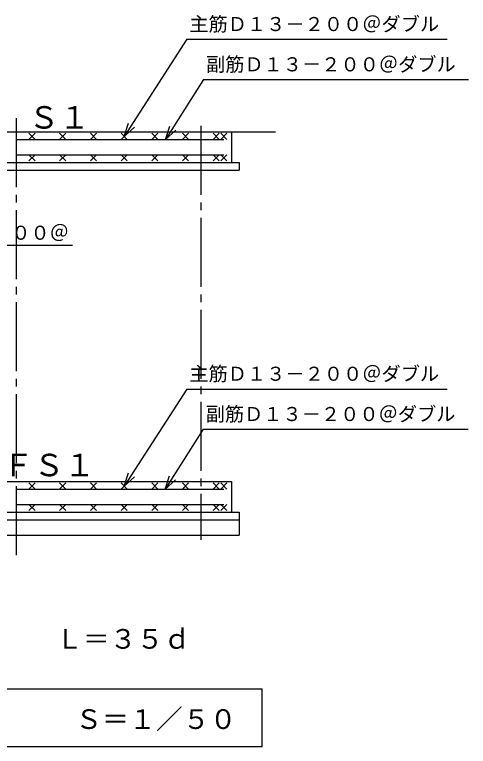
# Model space of a CAD drawing. Units: millimetres, scale not verified. Extents: x -14850 to 14850, y -10500 to 10500.
# Drawn here: x 933 to 3889, y -2389 to 2382 of the extents above; entities that cross this region are included whole.
import ezdxf
from ezdxf.enums import TextEntityAlignment as Align

# ---------------------------------------------------------------- set-up
doc = ezdxf.new("R2010")
doc.units = ezdxf.units.MM
doc.header["$LTSCALE"] = 50
doc.linetypes.add('CHAIN2', pattern=[12, 9, -1, 1, -1])
for name, color, linetype, lineweight in [('0-1_機器', 3, 'Continuous', 25), ('0-4_製作', 5, 'Continuous', 25), ('0-6_文字', 5, 'Continuous', 25)]:
    doc.layers.add(name, color=color, linetype=linetype, lineweight=lineweight)
doc.styles.add('ＭＳ ゴシック', font='')
doc.styles.get('ＭＳ ゴシック').set_extended_font_data('MS Gothic')

msp = doc.modelspace()

# ---------------------------------------------------------------- linework, layer by layer
at = {"layer": '0-1_機器', "color": 2}
for p, q in [((2055.25, 2220.86), (1646.61, 1588.13)), ((2055.25, 2220.86), (3751.57, 2220.86)), ((2163.83, 1958.24), (1917.15, 1568.13)), ((2163.83, 1958.24), (3889.42, 1958.24)), ((1646.61, 1588.13), (1674.21, 1673.8)), ((1646.61, 1588.13), (1713.35, 1648.53)), ((1917.15, 1568.13), (1943.92, 1654.06)), ((1917.15, 1568.13), (1983.3, 1629.16)), ((-954.95, 1618.14), (2633.51, 1618.14)), ((2346.61, 1618.14), (2346.61, 1418.13)), ((-153.39, 1368.13), (2396.61, 1368.13)), ((2055.25, -59.14), (1646.61, -691.87)), ((2055.25, -59.14), (3751.57, -59.14)), ((2161.69, -321.76), (1915.01, -711.87)), ((2161.69, -321.76), (3887.28, -321.76)), ((1646.61, -691.87), (1674.21, -606.2)), ((-153.39, -661.87), (2346.61, -661.87)), ((1646.61, -691.87), (1713.35, -631.48)), ((1915.01, -711.87), (1941.78, -625.94)), ((1915.01, -711.87), (1981.16, -650.84)), ((2346.61, -661.87), (2346.61, -861.87)), ((-503.39, -861.87), (2396.61, -861.87)), ((2396.61, -861.87), (2396.61, -1011.87)), ((-503.39, -911.87), (2396.61, -911.87)), ((-503.39, -1011.87), (2396.61, -1011.87))]:
    msp.add_line(p, q, dxfattribs=at)
at = {"layer": '0-1_機器', "color": 2, "linetype": 'CHAIN2'}
for p, q in [((946.61, -1143.26), (946.61, 1718.43)), ((2146.61, 1656.52), (2146.61, -1041.64))]:
    msp.add_line(p, q, dxfattribs=at)
at = {"layer": '0-1_機器'}
for p, q in [((1066.61, 1608.13), (1026.61, 1568.14)), ((1026.61, 1608.13), (1066.61, 1568.14)), ((1266.61, 1608.13), (1226.61, 1568.14)), ((1226.61, 1608.13), (1266.61, 1568.14)), ((1466.61, 1608.13), (1426.61, 1568.14)), ((1426.61, 1608.13), (1466.61, 1568.14)), ((1666.61, 1608.13), (1626.62, 1568.14)), ((1626.62, 1608.13), (1666.61, 1568.14)), ((1866.61, 1608.13), (1826.62, 1568.14)), ((1826.62, 1608.13), (1866.61, 1568.14)), ((2066.61, 1608.13), (2026.62, 1568.14)), ((2026.62, 1608.13), (2066.61, 1568.14)), ((2266.61, 1608.13), (2226.62, 1568.14)), ((2226.62, 1608.13), (2266.61, 1568.14)), ((2316.61, 1608.13), (2276.62, 1568.14)), ((2276.62, 1608.13), (2316.61, 1568.14)), ((946.61, 1568.13), (2296.61, 1568.13)), ((946.61, 1468.13), (2296.61, 1468.13)), ((1066.61, 1468.13), (1026.61, 1428.14)), ((1026.61, 1468.13), (1066.61, 1428.14)), ((1266.61, 1468.13), (1226.61, 1428.14)), ((1226.61, 1468.13), (1266.61, 1428.14)), ((1466.61, 1468.13), (1426.61, 1428.14)), ((1426.61, 1468.13), (1466.61, 1428.14)), ((1666.61, 1468.13), (1626.62, 1428.14)), ((1626.62, 1468.13), (1666.61, 1428.14)), ((1866.61, 1468.13), (1826.62, 1428.14)), ((1826.62, 1468.13), (1866.61, 1428.14)), ((2066.61, 1468.13), (2026.62, 1428.14)), ((2026.62, 1468.13), (2066.61, 1428.14)), ((2266.61, 1468.13), (2226.62, 1428.14)), ((2226.62, 1468.13), (2266.61, 1428.14)), ((2316.61, 1468.13), (2276.62, 1428.14)), ((2276.62, 1468.13), (2316.61, 1428.14)), ((946.61, -711.87), (2296.61, -711.87)), ((1066.61, -671.87), (1026.61, -711.86)), ((1026.61, -671.87), (1066.61, -711.86)), ((1266.61, -671.87), (1226.61, -711.86)), ((1226.61, -671.87), (1266.61, -711.86)), ((1466.61, -671.87), (1426.61, -711.86)), ((1426.61, -671.87), (1466.61, -711.86)), ((1666.61, -671.87), (1626.62, -711.86)), ((1626.62, -671.87), (1666.61, -711.86)), ((1866.61, -671.87), (1826.62, -711.86)), ((1826.62, -671.87), (1866.61, -711.86)), ((2066.61, -671.87), (2026.62, -711.86)), ((2026.62, -671.87), (2066.61, -711.86)), ((2266.61, -671.87), (2226.62, -711.86)), ((2226.62, -671.87), (2266.61, -711.86)), ((2316.61, -671.87), (2276.62, -711.86)), ((2276.62, -671.87), (2316.61, -711.86)), ((946.61, -811.87), (2296.61, -811.87)), ((1066.61, -811.87), (1026.61, -851.86)), ((1026.61, -811.87), (1066.61, -851.86)), ((1266.61, -811.87), (1226.61, -851.86)), ((1226.61, -811.87), (1266.61, -851.86)), ((1466.61, -811.87), (1426.61, -851.86)), ((1426.61, -811.87), (1466.61, -851.86)), ((1666.61, -811.87), (1626.62, -851.86)), ((1626.62, -811.87), (1666.61, -851.86)), ((1866.61, -811.87), (1826.62, -851.86)), ((1826.62, -811.87), (1866.61, -851.86)), ((2066.61, -811.87), (2026.62, -851.86)), ((2026.62, -811.87), (2066.61, -851.86)), ((2266.61, -811.87), (2226.62, -851.86)), ((2226.62, -811.87), (2266.61, -851.86)), ((2316.61, -811.87), (2276.62, -851.86)), ((2276.62, -811.87), (2316.61, -851.86)), ((-653.39, -2014.1), (2546.62, -2014.1)), ((2546.62, -2389.1), (2546.62, -2014.1)), ((-653.39, -2389.1), (2546.62, -2389.1))]:
    msp.add_line(p, q, dxfattribs=at)
at = {"layer": '0-1_機器', "color": 2}
msp.add_lwpolyline([(-153.39, 1418.13), (2396.61, 1418.13), (2396.61, 1368.13)], dxfattribs=at)
at = {"layer": '0-6_文字', "color": 2}
msp.add_line((-114.82, 878.14), (1310.26, 878.14), dxfattribs=at)

# ---------------------------------------------------------------- texts
at = {"layer": '0-1_機器', "color": 4, "style": 'ＭＳ ゴシック'}
for s, height, p in [('主筋Ｄ１３－２００＠ダブル', 91.79, (2071.32, 2246.91)), ('副筋Ｄ１３－２００＠ダブル', 91.79, (2179.9, 1984.29)), ('Ｓ１', 146.6, (1023.18, 1594.52)), ('主筋Ｄ１３－２００＠ダブル', 91.79, (2071.32, -33.09)), ('副筋Ｄ１３－２００＠ダブル', 91.79, (2177.76, -295.71)), ('ＦＳ１', 146.6, (856.61, -671.87)), ('Ｓ＝１／５０', 128.4, (1328.39, -2314.18))]:
    msp.add_text(s, height=height, dxfattribs=at).set_placement(p, align=Align.BOTTOM_LEFT)
at = {"layer": '0-4_製作', "color": 4, "style": 'ＭＳ ゴシック'}
msp.add_text('Ｌ＝３５ｄ', height=128.4, dxfattribs=at).set_placement((1203.04, -1791.02), align=Align.BOTTOM_LEFT)
at = {"layer": '0-6_文字', "color": 4, "style": 'ＭＳ ゴシック'}
msp.add_text('帯筋\u3000Ｄ１０－１００＠', height=91.79, dxfattribs=at).set_placement((-90.35, 886.39), align=Align.BOTTOM_LEFT)

doc.saveas('drawing.dxf')
